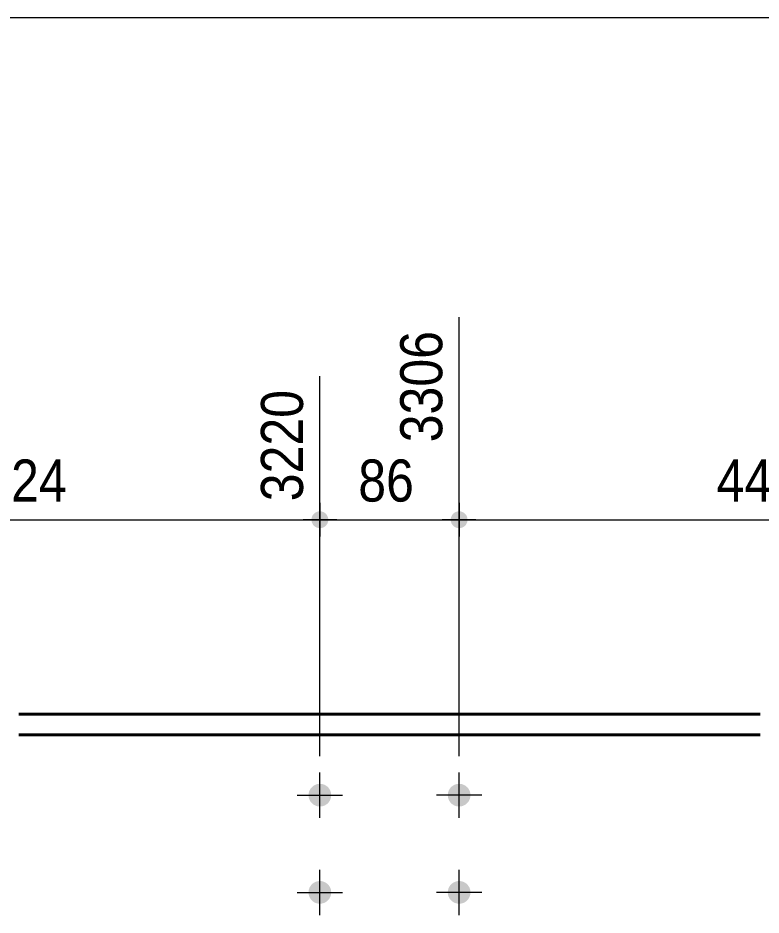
# Model space of a CAD drawing. Header units: millimetres. Extents: x 2 to 410, y 5 to 282.
# Drawn here: x 218.4 to 264.3, y 226.6 to 282 of the extents above; entities that cross this region are included whole.
import ezdxf

# ---------------------------------------------------------------- set-up
doc = ezdxf.new("R2010")
doc.units = ezdxf.units.MM
for name, color, linetype, lineweight in [('Boulon', 7, 'Continuous', 0), ('Cotation', 7, 'Continuous', 0), ('Feuille dessin', 5, 'Continuous', 0), ('Piece', 2, 'Continuous', 0)]:
    doc.layers.add(name, color=color, linetype=linetype, lineweight=lineweight)
doc.styles.add('ARIAL', font='ARIAL.TTF')

# ---------------------------------------------------------------- blocks, each defined once
blk = doc.blocks.new('*A3')
at = {"layer": 'Boulon'}
for points in [[(244.998, 234.062), (245, 234.096), (245.004, 234.131), (245.01, 234.164), (245.018, 234.198), (245.027, 234.231), (245.038, 234.264), (245.05, 234.296), (245.064, 234.327), (245.079, 234.358), (245.096, 234.388), (245.115, 234.417), (245.135, 234.445), (245.156, 234.472), (245.178, 234.498), (245.202, 234.523), (245.227, 234.547), (245.253, 234.569), (245.28, 234.59), (245.308, 234.61), (245.337, 234.628), (245.367, 234.645), (245.398, 234.661), (245.429, 234.675), (245.461, 234.687), (245.494, 234.698), (245.527, 234.707), (245.56, 234.714), (245.594, 234.72), (245.628, 234.724), (245.662, 234.727), (245.697, 234.728), (245.731, 234.727), (245.765, 234.724), (245.8, 234.72), (245.833, 234.714), (245.867, 234.707), (245.9, 234.698), (245.933, 234.687), (245.965, 234.675), (245.996, 234.661), (246.027, 234.645), (246.057, 234.628), (246.086, 234.61), (246.114, 234.59), (246.141, 234.569), (246.167, 234.547), (246.192, 234.523), (246.216, 234.498), (246.238, 234.472), (246.259, 234.445), (246.279, 234.417), (246.297, 234.388), (246.314, 234.358), (246.33, 234.327), (246.344, 234.296), (246.356, 234.264), (246.367, 234.231), (246.376, 234.198), (246.383, 234.164), (246.389, 234.131), (246.393, 234.096), (246.396, 234.062), (246.397, 234.028), (246.396, 233.993), (246.393, 233.959), (246.389, 233.925), (246.383, 233.891), (246.376, 233.858), (246.367, 233.825), (246.356, 233.792), (246.344, 233.76), (246.33, 233.729), (246.314, 233.698), (246.297, 233.668), (246.279, 233.639), (246.259, 233.611), (246.238, 233.584), (246.216, 233.558), (246.192, 233.533), (246.167, 233.509), (246.141, 233.487), (246.114, 233.466), (246.086, 233.446), (246.057, 233.427), (246.027, 233.41), (245.996, 233.395), (245.965, 233.381), (245.933, 233.369), (245.9, 233.358), (245.867, 233.349), (245.833, 233.341), (245.8, 233.335), (245.765, 233.331), (245.731, 233.329), (245.697, 233.328), (245.662, 233.329), (245.628, 233.331), (245.594, 233.335), (245.56, 233.341), (245.527, 233.349), (245.494, 233.358), (245.461, 233.369), (245.429, 233.381), (245.398, 233.395), (245.367, 233.41), (245.337, 233.427), (245.308, 233.446), (245.28, 233.466), (245.253, 233.487), (245.227, 233.509), (245.202, 233.533), (245.178, 233.558), (245.156, 233.584), (245.135, 233.611), (245.115, 233.639), (245.096, 233.668), (245.079, 233.698), (245.064, 233.729), (245.05, 233.76), (245.038, 233.792), (245.027, 233.825), (245.018, 233.858), (245.01, 233.891), (245.004, 233.925), (245, 233.959), (244.998, 233.993), (244.997, 234.028)], [(244.998, 228.062), (245, 228.096), (245.004, 228.131), (245.01, 228.164), (245.018, 228.198), (245.027, 228.231), (245.038, 228.264), (245.05, 228.296), (245.064, 228.327), (245.079, 228.358), (245.096, 228.388), (245.115, 228.417), (245.135, 228.445), (245.156, 228.472), (245.178, 228.498), (245.202, 228.523), (245.227, 228.547), (245.253, 228.569), (245.28, 228.59), (245.308, 228.61), (245.337, 228.628), (245.367, 228.645), (245.398, 228.661), (245.429, 228.675), (245.461, 228.687), (245.494, 228.698), (245.527, 228.707), (245.56, 228.714), (245.594, 228.72), (245.628, 228.724), (245.662, 228.727), (245.697, 228.728), (245.731, 228.727), (245.765, 228.724), (245.8, 228.72), (245.833, 228.714), (245.867, 228.707), (245.9, 228.698), (245.933, 228.687), (245.965, 228.675), (245.996, 228.661), (246.027, 228.645), (246.057, 228.628), (246.086, 228.61), (246.114, 228.59), (246.141, 228.569), (246.167, 228.547), (246.192, 228.523), (246.216, 228.498), (246.238, 228.472), (246.259, 228.445), (246.279, 228.417), (246.297, 228.388), (246.314, 228.358), (246.33, 228.327), (246.344, 228.296), (246.356, 228.264), (246.367, 228.231), (246.376, 228.198), (246.383, 228.164), (246.389, 228.131), (246.393, 228.096), (246.396, 228.062), (246.397, 228.028), (246.396, 227.993), (246.393, 227.959), (246.389, 227.925), (246.383, 227.891), (246.376, 227.858), (246.367, 227.825), (246.356, 227.792), (246.344, 227.76), (246.33, 227.729), (246.314, 227.698), (246.297, 227.668), (246.279, 227.639), (246.259, 227.611), (246.238, 227.584), (246.216, 227.558), (246.192, 227.533), (246.167, 227.509), (246.141, 227.487), (246.114, 227.466), (246.086, 227.446), (246.057, 227.427), (246.027, 227.41), (245.996, 227.395), (245.965, 227.381), (245.933, 227.369), (245.9, 227.358), (245.867, 227.349), (245.833, 227.341), (245.8, 227.335), (245.765, 227.331), (245.731, 227.329), (245.697, 227.328), (245.662, 227.329), (245.628, 227.331), (245.594, 227.335), (245.56, 227.341), (245.527, 227.349), (245.494, 227.358), (245.461, 227.369), (245.429, 227.381), (245.398, 227.395), (245.367, 227.41), (245.337, 227.427), (245.308, 227.446), (245.28, 227.466), (245.253, 227.487), (245.227, 227.509), (245.202, 227.533), (245.178, 227.558), (245.156, 227.584), (245.135, 227.611), (245.115, 227.639), (245.096, 227.668), (245.079, 227.698), (245.064, 227.729), (245.05, 227.76), (245.038, 227.792), (245.027, 227.825), (245.018, 227.858), (245.01, 227.891), (245.004, 227.925), (245, 227.959), (244.998, 227.993), (244.997, 228.028)]]:
    blk.add_hatch(color=256, dxfattribs=at).paths.add_polyline_path(points, flags=17)
at = {"layer": 'Boulon', "linetype": 'Continuous', "lineweight": 0}
for p, q in [((245.697, 232.628), (245.697, 235.428)), ((247.097, 234.028), (244.297, 234.028)), ((245.697, 226.628), (245.697, 229.428)), ((247.097, 228.028), (244.297, 228.028))]:
    blk.add_line(p, q, dxfattribs=at)
blk = doc.blocks.new('*A4')
at = {"layer": 'Boulon'}
for points in [[(236.398, 234.062), (236.4, 234.096), (236.404, 234.131), (236.41, 234.164), (236.418, 234.198), (236.427, 234.231), (236.438, 234.264), (236.45, 234.296), (236.464, 234.327), (236.479, 234.358), (236.496, 234.388), (236.515, 234.417), (236.535, 234.445), (236.556, 234.472), (236.578, 234.498), (236.602, 234.523), (236.627, 234.547), (236.653, 234.569), (236.68, 234.59), (236.708, 234.61), (236.737, 234.628), (236.767, 234.645), (236.798, 234.661), (236.829, 234.675), (236.861, 234.687), (236.894, 234.698), (236.927, 234.707), (236.96, 234.714), (236.994, 234.72), (237.028, 234.724), (237.062, 234.727), (237.097, 234.728), (237.131, 234.727), (237.165, 234.724), (237.2, 234.72), (237.233, 234.714), (237.267, 234.707), (237.3, 234.698), (237.333, 234.687), (237.365, 234.675), (237.396, 234.661), (237.427, 234.645), (237.457, 234.628), (237.486, 234.61), (237.514, 234.59), (237.541, 234.569), (237.567, 234.547), (237.592, 234.523), (237.616, 234.498), (237.638, 234.472), (237.659, 234.445), (237.679, 234.417), (237.697, 234.388), (237.714, 234.358), (237.73, 234.327), (237.744, 234.296), (237.756, 234.264), (237.767, 234.231), (237.776, 234.198), (237.783, 234.164), (237.789, 234.131), (237.793, 234.096), (237.796, 234.062), (237.797, 234.028), (237.796, 233.993), (237.793, 233.959), (237.789, 233.925), (237.783, 233.891), (237.776, 233.858), (237.767, 233.825), (237.756, 233.792), (237.744, 233.76), (237.73, 233.729), (237.714, 233.698), (237.697, 233.668), (237.679, 233.639), (237.659, 233.611), (237.638, 233.584), (237.616, 233.558), (237.592, 233.533), (237.567, 233.509), (237.541, 233.487), (237.514, 233.466), (237.486, 233.446), (237.457, 233.427), (237.427, 233.41), (237.396, 233.395), (237.365, 233.381), (237.333, 233.369), (237.3, 233.358), (237.267, 233.349), (237.233, 233.341), (237.2, 233.335), (237.165, 233.331), (237.131, 233.329), (237.097, 233.328), (237.062, 233.329), (237.028, 233.331), (236.994, 233.335), (236.96, 233.341), (236.927, 233.349), (236.894, 233.358), (236.861, 233.369), (236.829, 233.381), (236.798, 233.395), (236.767, 233.41), (236.737, 233.427), (236.708, 233.446), (236.68, 233.466), (236.653, 233.487), (236.627, 233.509), (236.602, 233.533), (236.578, 233.558), (236.556, 233.584), (236.535, 233.611), (236.515, 233.639), (236.496, 233.668), (236.479, 233.698), (236.464, 233.729), (236.45, 233.76), (236.438, 233.792), (236.427, 233.825), (236.418, 233.858), (236.41, 233.891), (236.404, 233.925), (236.4, 233.959), (236.398, 233.993), (236.397, 234.028)], [(236.398, 228.062), (236.4, 228.096), (236.404, 228.131), (236.41, 228.164), (236.418, 228.198), (236.427, 228.231), (236.438, 228.264), (236.45, 228.296), (236.464, 228.327), (236.479, 228.358), (236.496, 228.388), (236.515, 228.417), (236.535, 228.445), (236.556, 228.472), (236.578, 228.498), (236.602, 228.523), (236.627, 228.547), (236.653, 228.569), (236.68, 228.59), (236.708, 228.61), (236.737, 228.628), (236.767, 228.645), (236.798, 228.661), (236.829, 228.675), (236.861, 228.687), (236.894, 228.698), (236.927, 228.707), (236.96, 228.714), (236.994, 228.72), (237.028, 228.724), (237.062, 228.727), (237.097, 228.728), (237.131, 228.727), (237.165, 228.724), (237.2, 228.72), (237.233, 228.714), (237.267, 228.707), (237.3, 228.698), (237.333, 228.687), (237.365, 228.675), (237.396, 228.661), (237.427, 228.645), (237.457, 228.628), (237.486, 228.61), (237.514, 228.59), (237.541, 228.569), (237.567, 228.547), (237.592, 228.523), (237.616, 228.498), (237.638, 228.472), (237.659, 228.445), (237.679, 228.417), (237.697, 228.388), (237.714, 228.358), (237.73, 228.327), (237.744, 228.296), (237.756, 228.264), (237.767, 228.231), (237.776, 228.198), (237.783, 228.164), (237.789, 228.131), (237.793, 228.096), (237.796, 228.062), (237.797, 228.028), (237.796, 227.993), (237.793, 227.959), (237.789, 227.925), (237.783, 227.891), (237.776, 227.858), (237.767, 227.825), (237.756, 227.792), (237.744, 227.76), (237.73, 227.729), (237.714, 227.698), (237.697, 227.668), (237.679, 227.639), (237.659, 227.611), (237.638, 227.584), (237.616, 227.558), (237.592, 227.533), (237.567, 227.509), (237.541, 227.487), (237.514, 227.466), (237.486, 227.446), (237.457, 227.427), (237.427, 227.41), (237.396, 227.395), (237.365, 227.381), (237.333, 227.369), (237.3, 227.358), (237.267, 227.349), (237.233, 227.341), (237.2, 227.335), (237.165, 227.331), (237.131, 227.329), (237.097, 227.328), (237.062, 227.329), (237.028, 227.331), (236.994, 227.335), (236.96, 227.341), (236.927, 227.349), (236.894, 227.358), (236.861, 227.369), (236.829, 227.381), (236.798, 227.395), (236.767, 227.41), (236.737, 227.427), (236.708, 227.446), (236.68, 227.466), (236.653, 227.487), (236.627, 227.509), (236.602, 227.533), (236.578, 227.558), (236.556, 227.584), (236.535, 227.611), (236.515, 227.639), (236.496, 227.668), (236.479, 227.698), (236.464, 227.729), (236.45, 227.76), (236.438, 227.792), (236.427, 227.825), (236.418, 227.858), (236.41, 227.891), (236.404, 227.925), (236.4, 227.959), (236.398, 227.993), (236.397, 228.028)]]:
    blk.add_hatch(color=256, dxfattribs=at).paths.add_polyline_path(points, flags=17)
at = {"layer": 'Boulon', "linetype": 'Continuous', "lineweight": 0}
for p, q in [((237.097, 232.628), (237.097, 235.428)), ((235.697, 234.028), (238.497, 234.028)), ((237.097, 226.628), (237.097, 229.428)), ((235.697, 228.028), (238.497, 228.028))]:
    blk.add_line(p, q, dxfattribs=at)
blk = doc.blocks.new('*A17')
at = {"layer": 'Piece', "color": 2, "linetype": 'Continuous', "lineweight": 40}
for p, q in [((264.293805, 239.027836), (218.499874, 239.027836)), ((264.293805, 237.757836), (218.499874, 237.757836))]:
    blk.add_line(p, q, dxfattribs=at)
blk = doc.blocks.new('*A47')
at = {"layer": 'Feuille dessin', "linetype": 'Continuous', "lineweight": 0}
blk.add_line((405, 282), (5, 282), dxfattribs=at)
blk = doc.blocks.new('*A73')
at = {"layer": 'Cotation'}
for points in [[(199.777, 250.508), (199.752, 250.51), (199.727, 250.513), (199.701, 250.518), (199.677, 250.523), (199.652, 250.53), (199.628, 250.538), (199.604, 250.547), (199.581, 250.558), (199.558, 250.569), (199.536, 250.582), (199.514, 250.595), (199.493, 250.61), (199.473, 250.626), (199.454, 250.643), (199.435, 250.66), (199.418, 250.679), (199.401, 250.698), (199.385, 250.718), (199.371, 250.739), (199.357, 250.761), (199.344, 250.783), (199.333, 250.806), (199.322, 250.829), (199.313, 250.853), (199.305, 250.877), (199.298, 250.901), (199.293, 250.926), (199.289, 250.952), (199.285, 250.977), (199.284, 251.002), (199.283, 251.028), (199.284, 251.053), (199.285, 251.079), (199.289, 251.104), (199.293, 251.129), (199.298, 251.154), (199.305, 251.179), (199.313, 251.203), (199.322, 251.227), (199.333, 251.25), (199.344, 251.273), (199.357, 251.295), (199.371, 251.317), (199.385, 251.338), (199.401, 251.358), (199.418, 251.377), (199.435, 251.396), (199.454, 251.413), (199.473, 251.43), (199.493, 251.446), (199.514, 251.46), (199.536, 251.474), (199.558, 251.486), (199.581, 251.498), (199.604, 251.508), (199.628, 251.517), (199.652, 251.525), (199.677, 251.532), (199.701, 251.538), (199.727, 251.542), (199.752, 251.545), (199.777, 251.547), (199.803, 251.548), (199.828, 251.547), (199.854, 251.545), (199.879, 251.542), (199.904, 251.538), (199.929, 251.532), (199.954, 251.525), (199.978, 251.517), (200.002, 251.508), (200.025, 251.498), (200.048, 251.486), (200.07, 251.474), (200.092, 251.46), (200.113, 251.446), (200.133, 251.43), (200.152, 251.413), (200.171, 251.396), (200.188, 251.377), (200.205, 251.358), (200.221, 251.338), (200.235, 251.317), (200.249, 251.295), (200.262, 251.273), (200.273, 251.25), (200.283, 251.227), (200.293, 251.203), (200.301, 251.179), (200.307, 251.154), (200.313, 251.129), (200.317, 251.104), (200.32, 251.079), (200.322, 251.053), (200.323, 251.028), (200.322, 251.002), (200.32, 250.977), (200.317, 250.952), (200.313, 250.926), (200.307, 250.901), (200.301, 250.877), (200.293, 250.853), (200.283, 250.829), (200.273, 250.806), (200.262, 250.783), (200.249, 250.761), (200.235, 250.739), (200.221, 250.718), (200.205, 250.698), (200.188, 250.679), (200.171, 250.66), (200.152, 250.643), (200.133, 250.626), (200.113, 250.61), (200.092, 250.595), (200.07, 250.582), (200.048, 250.569), (200.025, 250.558), (200.002, 250.547), (199.978, 250.538), (199.954, 250.53), (199.929, 250.523), (199.904, 250.518), (199.879, 250.513), (199.854, 250.51), (199.828, 250.508), (199.803, 250.508)], [(237.071, 250.508), (237.046, 250.51), (237.021, 250.513), (236.995, 250.518), (236.97, 250.523), (236.946, 250.53), (236.922, 250.538), (236.898, 250.547), (236.875, 250.558), (236.852, 250.569), (236.83, 250.582), (236.808, 250.595), (236.787, 250.61), (236.767, 250.626), (236.748, 250.643), (236.729, 250.66), (236.712, 250.679), (236.695, 250.698), (236.679, 250.718), (236.664, 250.739), (236.651, 250.761), (236.638, 250.783), (236.627, 250.806), (236.616, 250.829), (236.607, 250.853), (236.599, 250.877), (236.592, 250.901), (236.587, 250.926), (236.582, 250.952), (236.579, 250.977), (236.577, 251.002), (236.577, 251.028), (236.577, 251.053), (236.579, 251.079), (236.582, 251.104), (236.587, 251.129), (236.592, 251.154), (236.599, 251.179), (236.607, 251.203), (236.616, 251.227), (236.627, 251.25), (236.638, 251.273), (236.651, 251.295), (236.664, 251.317), (236.679, 251.338), (236.695, 251.358), (236.712, 251.377), (236.729, 251.396), (236.748, 251.413), (236.767, 251.43), (236.787, 251.446), (236.808, 251.46), (236.83, 251.474), (236.852, 251.486), (236.875, 251.498), (236.898, 251.508), (236.922, 251.517), (236.946, 251.525), (236.97, 251.532), (236.995, 251.538), (237.021, 251.542), (237.046, 251.545), (237.071, 251.547), (237.097, 251.548), (237.122, 251.547), (237.148, 251.545), (237.173, 251.542), (237.198, 251.538), (237.223, 251.532), (237.248, 251.525), (237.272, 251.517), (237.296, 251.508), (237.319, 251.498), (237.342, 251.486), (237.364, 251.474), (237.386, 251.46), (237.407, 251.446), (237.427, 251.43), (237.446, 251.413), (237.465, 251.396), (237.482, 251.377), (237.499, 251.358), (237.515, 251.338), (237.529, 251.317), (237.543, 251.295), (237.555, 251.273), (237.567, 251.25), (237.577, 251.227), (237.586, 251.203), (237.594, 251.179), (237.601, 251.154), (237.607, 251.129), (237.611, 251.104), (237.614, 251.079), (237.616, 251.053), (237.617, 251.028), (237.616, 251.002), (237.614, 250.977), (237.611, 250.952), (237.607, 250.926), (237.601, 250.901), (237.594, 250.877), (237.586, 250.853), (237.577, 250.829), (237.567, 250.806), (237.555, 250.783), (237.543, 250.761), (237.529, 250.739), (237.515, 250.718), (237.499, 250.698), (237.482, 250.679), (237.465, 250.66), (237.446, 250.643), (237.427, 250.626), (237.407, 250.61), (237.386, 250.595), (237.364, 250.582), (237.342, 250.569), (237.319, 250.558), (237.296, 250.547), (237.272, 250.538), (237.248, 250.53), (237.223, 250.523), (237.198, 250.518), (237.173, 250.513), (237.148, 250.51), (237.122, 250.508), (237.097, 250.508)]]:
    blk.add_hatch(color=256, dxfattribs=at).paths.add_polyline_path(points, flags=17)
at = {"layer": 'Cotation', "linetype": 'Continuous', "lineweight": 0}
for p, q in [((199.803, 236.428), (199.803, 263.522)), ((237.097, 236.428), (237.097, 259.882)), ((199.803, 252.068), (199.803, 249.988)), ((237.097, 252.068), (237.097, 249.988)), ((200.843, 251.028), (198.763, 251.028)), ((199.803, 251.028), (198.763, 251.028)), ((199.803, 251.028), (237.097, 251.028)), ((238.137, 251.028), (236.057, 251.028)), ((237.097, 251.028), (238.137, 251.028))]:
    blk.add_line(p, q, dxfattribs=at)
at = {"layer": 'Cotation'}
for p in [(199.803, 251.028), (237.097, 251.028)]:
    blk.add_point(p, dxfattribs=at)
at = {"layer": 'Cotation', "style": 'ARIAL', "width": 0.85}
blk.add_text('3220', height=2.6, rotation=90.0002, dxfattribs=at).set_placement((236.057, 252.168))
blk.add_text('1124', height=2.6, dxfattribs=at).set_placement((214.593, 252.148))
blk = doc.blocks.new('*A74')
at = {"layer": 'Cotation'}
for points in [[(237.071, 250.508), (237.046, 250.51), (237.021, 250.513), (236.995, 250.518), (236.97, 250.523), (236.946, 250.53), (236.922, 250.538), (236.898, 250.547), (236.875, 250.558), (236.852, 250.569), (236.83, 250.582), (236.808, 250.595), (236.787, 250.61), (236.767, 250.626), (236.748, 250.643), (236.729, 250.66), (236.712, 250.679), (236.695, 250.698), (236.679, 250.718), (236.664, 250.739), (236.651, 250.761), (236.638, 250.783), (236.627, 250.806), (236.616, 250.829), (236.607, 250.853), (236.599, 250.877), (236.592, 250.901), (236.587, 250.926), (236.582, 250.952), (236.579, 250.977), (236.577, 251.002), (236.577, 251.028), (236.577, 251.053), (236.579, 251.079), (236.582, 251.104), (236.587, 251.129), (236.592, 251.154), (236.599, 251.179), (236.607, 251.203), (236.616, 251.227), (236.627, 251.25), (236.638, 251.273), (236.651, 251.295), (236.664, 251.317), (236.679, 251.338), (236.695, 251.358), (236.712, 251.377), (236.729, 251.396), (236.748, 251.413), (236.767, 251.43), (236.787, 251.446), (236.808, 251.46), (236.83, 251.474), (236.852, 251.486), (236.875, 251.498), (236.898, 251.508), (236.922, 251.517), (236.946, 251.525), (236.97, 251.532), (236.995, 251.538), (237.021, 251.542), (237.046, 251.545), (237.071, 251.547), (237.097, 251.548), (237.122, 251.547), (237.148, 251.545), (237.173, 251.542), (237.198, 251.538), (237.223, 251.532), (237.248, 251.525), (237.272, 251.517), (237.296, 251.508), (237.319, 251.498), (237.342, 251.486), (237.364, 251.474), (237.386, 251.46), (237.407, 251.446), (237.427, 251.43), (237.446, 251.413), (237.465, 251.396), (237.482, 251.377), (237.499, 251.358), (237.515, 251.338), (237.529, 251.317), (237.543, 251.295), (237.555, 251.273), (237.567, 251.25), (237.577, 251.227), (237.586, 251.203), (237.594, 251.179), (237.601, 251.154), (237.607, 251.129), (237.611, 251.104), (237.614, 251.079), (237.616, 251.053), (237.617, 251.028), (237.616, 251.002), (237.614, 250.977), (237.611, 250.952), (237.607, 250.926), (237.601, 250.901), (237.594, 250.877), (237.586, 250.853), (237.577, 250.829), (237.567, 250.806), (237.555, 250.783), (237.543, 250.761), (237.529, 250.739), (237.515, 250.718), (237.499, 250.698), (237.482, 250.679), (237.465, 250.66), (237.446, 250.643), (237.427, 250.626), (237.407, 250.61), (237.386, 250.595), (237.364, 250.582), (237.342, 250.569), (237.319, 250.558), (237.296, 250.547), (237.272, 250.538), (237.248, 250.53), (237.223, 250.523), (237.198, 250.518), (237.173, 250.513), (237.148, 250.51), (237.122, 250.508), (237.097, 250.508)], [(245.671, 250.508), (245.646, 250.51), (245.621, 250.513), (245.595, 250.518), (245.57, 250.523), (245.546, 250.53), (245.522, 250.538), (245.498, 250.547), (245.475, 250.558), (245.452, 250.569), (245.43, 250.582), (245.408, 250.595), (245.387, 250.61), (245.367, 250.626), (245.348, 250.643), (245.329, 250.66), (245.312, 250.679), (245.295, 250.698), (245.279, 250.718), (245.264, 250.739), (245.251, 250.761), (245.238, 250.783), (245.227, 250.806), (245.216, 250.829), (245.207, 250.853), (245.199, 250.877), (245.192, 250.901), (245.187, 250.926), (245.182, 250.952), (245.179, 250.977), (245.177, 251.002), (245.177, 251.028), (245.177, 251.053), (245.179, 251.079), (245.182, 251.104), (245.187, 251.129), (245.192, 251.154), (245.199, 251.179), (245.207, 251.203), (245.216, 251.227), (245.227, 251.25), (245.238, 251.273), (245.251, 251.295), (245.264, 251.317), (245.279, 251.338), (245.295, 251.358), (245.312, 251.377), (245.329, 251.396), (245.348, 251.413), (245.367, 251.43), (245.387, 251.446), (245.408, 251.46), (245.43, 251.474), (245.452, 251.486), (245.475, 251.498), (245.498, 251.508), (245.522, 251.517), (245.546, 251.525), (245.57, 251.532), (245.595, 251.538), (245.621, 251.542), (245.646, 251.545), (245.671, 251.547), (245.697, 251.548), (245.722, 251.547), (245.748, 251.545), (245.773, 251.542), (245.798, 251.538), (245.823, 251.532), (245.848, 251.525), (245.872, 251.517), (245.896, 251.508), (245.919, 251.498), (245.942, 251.486), (245.964, 251.474), (245.986, 251.46), (246.007, 251.446), (246.027, 251.43), (246.046, 251.413), (246.065, 251.396), (246.082, 251.377), (246.099, 251.358), (246.115, 251.338), (246.129, 251.317), (246.143, 251.295), (246.155, 251.273), (246.167, 251.25), (246.177, 251.227), (246.186, 251.203), (246.194, 251.179), (246.201, 251.154), (246.207, 251.129), (246.211, 251.104), (246.214, 251.079), (246.216, 251.053), (246.217, 251.028), (246.216, 251.002), (246.214, 250.977), (246.211, 250.952), (246.207, 250.926), (246.201, 250.901), (246.194, 250.877), (246.186, 250.853), (246.177, 250.829), (246.167, 250.806), (246.155, 250.783), (246.143, 250.761), (246.129, 250.739), (246.115, 250.718), (246.099, 250.698), (246.082, 250.679), (246.065, 250.66), (246.046, 250.643), (246.027, 250.626), (246.007, 250.61), (245.986, 250.595), (245.964, 250.582), (245.942, 250.569), (245.919, 250.558), (245.896, 250.547), (245.872, 250.538), (245.848, 250.53), (245.823, 250.523), (245.798, 250.518), (245.773, 250.513), (245.748, 250.51), (245.722, 250.508), (245.697, 250.508)]]:
    blk.add_hatch(color=256, dxfattribs=at).paths.add_polyline_path(points, flags=17)
at = {"layer": 'Cotation', "linetype": 'Continuous', "lineweight": 0}
for p, q in [((245.697, 236.428), (245.697, 263.522)), ((237.097, 236.428), (237.097, 259.882)), ((237.097, 252.068), (237.097, 249.988)), ((245.697, 252.068), (245.697, 249.988)), ((238.137, 251.028), (236.057, 251.028)), ((237.097, 251.028), (236.057, 251.028)), ((237.097, 251.028), (245.697, 251.028)), ((246.737, 251.028), (244.657, 251.028)), ((245.697, 251.028), (246.737, 251.028))]:
    blk.add_line(p, q, dxfattribs=at)
at = {"layer": 'Cotation'}
for p in [(237.097, 251.028), (245.697, 251.028)]:
    blk.add_point(p, dxfattribs=at)
at = {"layer": 'Cotation', "style": 'ARIAL', "width": 0.85}
blk.add_text('3306', height=2.6, rotation=90.0002, dxfattribs=at).set_placement((244.657, 255.808))
blk.add_text('86', height=2.6, dxfattribs=at).set_placement((239.468, 252.148))
blk = doc.blocks.new('*A75')
at = {"layer": 'Cotation'}
for points in [[(245.671, 250.508), (245.646, 250.51), (245.621, 250.513), (245.595, 250.518), (245.57, 250.523), (245.546, 250.53), (245.522, 250.538), (245.498, 250.547), (245.475, 250.558), (245.452, 250.569), (245.43, 250.582), (245.408, 250.595), (245.387, 250.61), (245.367, 250.626), (245.348, 250.643), (245.329, 250.66), (245.312, 250.679), (245.295, 250.698), (245.279, 250.718), (245.264, 250.739), (245.251, 250.761), (245.238, 250.783), (245.227, 250.806), (245.216, 250.829), (245.207, 250.853), (245.199, 250.877), (245.192, 250.901), (245.187, 250.926), (245.182, 250.952), (245.179, 250.977), (245.177, 251.002), (245.177, 251.028), (245.177, 251.053), (245.179, 251.079), (245.182, 251.104), (245.187, 251.129), (245.192, 251.154), (245.199, 251.179), (245.207, 251.203), (245.216, 251.227), (245.227, 251.25), (245.238, 251.273), (245.251, 251.295), (245.264, 251.317), (245.279, 251.338), (245.295, 251.358), (245.312, 251.377), (245.329, 251.396), (245.348, 251.413), (245.367, 251.43), (245.387, 251.446), (245.408, 251.46), (245.43, 251.474), (245.452, 251.486), (245.475, 251.498), (245.498, 251.508), (245.522, 251.517), (245.546, 251.525), (245.57, 251.532), (245.595, 251.538), (245.621, 251.542), (245.646, 251.545), (245.671, 251.547), (245.697, 251.548), (245.722, 251.547), (245.748, 251.545), (245.773, 251.542), (245.798, 251.538), (245.823, 251.532), (245.848, 251.525), (245.872, 251.517), (245.896, 251.508), (245.919, 251.498), (245.942, 251.486), (245.964, 251.474), (245.986, 251.46), (246.007, 251.446), (246.027, 251.43), (246.046, 251.413), (246.065, 251.396), (246.082, 251.377), (246.099, 251.358), (246.115, 251.338), (246.129, 251.317), (246.143, 251.295), (246.155, 251.273), (246.167, 251.25), (246.177, 251.227), (246.186, 251.203), (246.194, 251.179), (246.201, 251.154), (246.207, 251.129), (246.211, 251.104), (246.214, 251.079), (246.216, 251.053), (246.217, 251.028), (246.216, 251.002), (246.214, 250.977), (246.211, 250.952), (246.207, 250.926), (246.201, 250.901), (246.194, 250.877), (246.186, 250.853), (246.177, 250.829), (246.167, 250.806), (246.155, 250.783), (246.143, 250.761), (246.129, 250.739), (246.115, 250.718), (246.099, 250.698), (246.082, 250.679), (246.065, 250.66), (246.046, 250.643), (246.027, 250.626), (246.007, 250.61), (245.986, 250.595), (245.964, 250.582), (245.942, 250.569), (245.919, 250.558), (245.896, 250.547), (245.872, 250.538), (245.848, 250.53), (245.823, 250.523), (245.798, 250.518), (245.773, 250.513), (245.748, 250.51), (245.722, 250.508), (245.697, 250.508)], [(283.254, 250.508), (283.228, 250.51), (283.203, 250.513), (283.178, 250.518), (283.153, 250.523), (283.128, 250.53), (283.104, 250.538), (283.08, 250.547), (283.057, 250.558), (283.034, 250.569), (283.012, 250.582), (282.991, 250.595), (282.97, 250.61), (282.95, 250.626), (282.93, 250.643), (282.912, 250.66), (282.894, 250.679), (282.877, 250.698), (282.862, 250.718), (282.847, 250.739), (282.833, 250.761), (282.821, 250.783), (282.809, 250.806), (282.799, 250.829), (282.79, 250.853), (282.782, 250.877), (282.775, 250.901), (282.769, 250.926), (282.765, 250.952), (282.762, 250.977), (282.76, 251.002), (282.759, 251.028), (282.76, 251.053), (282.762, 251.079), (282.765, 251.104), (282.769, 251.129), (282.775, 251.154), (282.782, 251.179), (282.79, 251.203), (282.799, 251.227), (282.809, 251.25), (282.821, 251.273), (282.833, 251.295), (282.847, 251.317), (282.862, 251.338), (282.877, 251.358), (282.894, 251.377), (282.912, 251.396), (282.93, 251.413), (282.95, 251.43), (282.97, 251.446), (282.991, 251.46), (283.012, 251.474), (283.034, 251.486), (283.057, 251.498), (283.08, 251.508), (283.104, 251.517), (283.128, 251.525), (283.153, 251.532), (283.178, 251.538), (283.203, 251.542), (283.228, 251.545), (283.254, 251.547), (283.279, 251.548), (283.305, 251.547), (283.33, 251.545), (283.356, 251.542), (283.381, 251.538), (283.406, 251.532), (283.43, 251.525), (283.455, 251.517), (283.478, 251.508), (283.502, 251.498), (283.525, 251.486), (283.547, 251.474), (283.568, 251.46), (283.589, 251.446), (283.609, 251.43), (283.629, 251.413), (283.647, 251.396), (283.665, 251.377), (283.681, 251.358), (283.697, 251.338), (283.712, 251.317), (283.725, 251.295), (283.738, 251.273), (283.75, 251.25), (283.76, 251.227), (283.769, 251.203), (283.777, 251.179), (283.784, 251.154), (283.789, 251.129), (283.794, 251.104), (283.797, 251.079), (283.799, 251.053), (283.799, 251.028), (283.799, 251.002), (283.797, 250.977), (283.794, 250.952), (283.789, 250.926), (283.784, 250.901), (283.777, 250.877), (283.769, 250.853), (283.76, 250.829), (283.75, 250.806), (283.738, 250.783), (283.725, 250.761), (283.712, 250.739), (283.697, 250.718), (283.681, 250.698), (283.665, 250.679), (283.647, 250.66), (283.629, 250.643), (283.609, 250.626), (283.589, 250.61), (283.568, 250.595), (283.547, 250.582), (283.525, 250.569), (283.502, 250.558), (283.478, 250.547), (283.455, 250.538), (283.43, 250.53), (283.406, 250.523), (283.381, 250.518), (283.356, 250.513), (283.33, 250.51), (283.305, 250.508), (283.279, 250.508)]]:
    blk.add_hatch(color=256, dxfattribs=at).paths.add_polyline_path(points, flags=17)
at = {"layer": 'Cotation', "linetype": 'Continuous', "lineweight": 0}
for p, q in [((245.697, 236.428), (245.697, 263.522)), ((283.279, 235.828), (283.279, 259.882)), ((245.697, 252.068), (245.697, 249.988)), ((283.279, 252.068), (283.279, 249.988)), ((246.737, 251.028), (244.657, 251.028)), ((245.697, 251.028), (244.657, 251.028)), ((245.697, 251.028), (283.279, 251.028)), ((284.319, 251.028), (282.239, 251.028)), ((283.279, 251.028), (284.319, 251.028))]:
    blk.add_line(p, q, dxfattribs=at)
at = {"layer": 'Cotation'}
for p in [(245.697, 251.028), (283.279, 251.028)]:
    blk.add_point(p, dxfattribs=at)
at = {"layer": 'Cotation', "style": 'ARIAL', "width": 0.85}
blk.add_text('3749', height=2.6, rotation=90.0002, dxfattribs=at).set_placement((282.239, 252.168))
blk.add_text('443', height=2.6, dxfattribs=at).set_placement((261.596, 252.148))

msp = doc.modelspace()

# ---------------------------------------------------------------- block references
at = {"lineweight": 0}
for name in ['*A47', '*A73', '*A74', '*A75', '*A17', '*A4', '*A3']:
    msp.add_blockref(name, (0, 0), dxfattribs=at)

doc.saveas('drawing.dxf')
